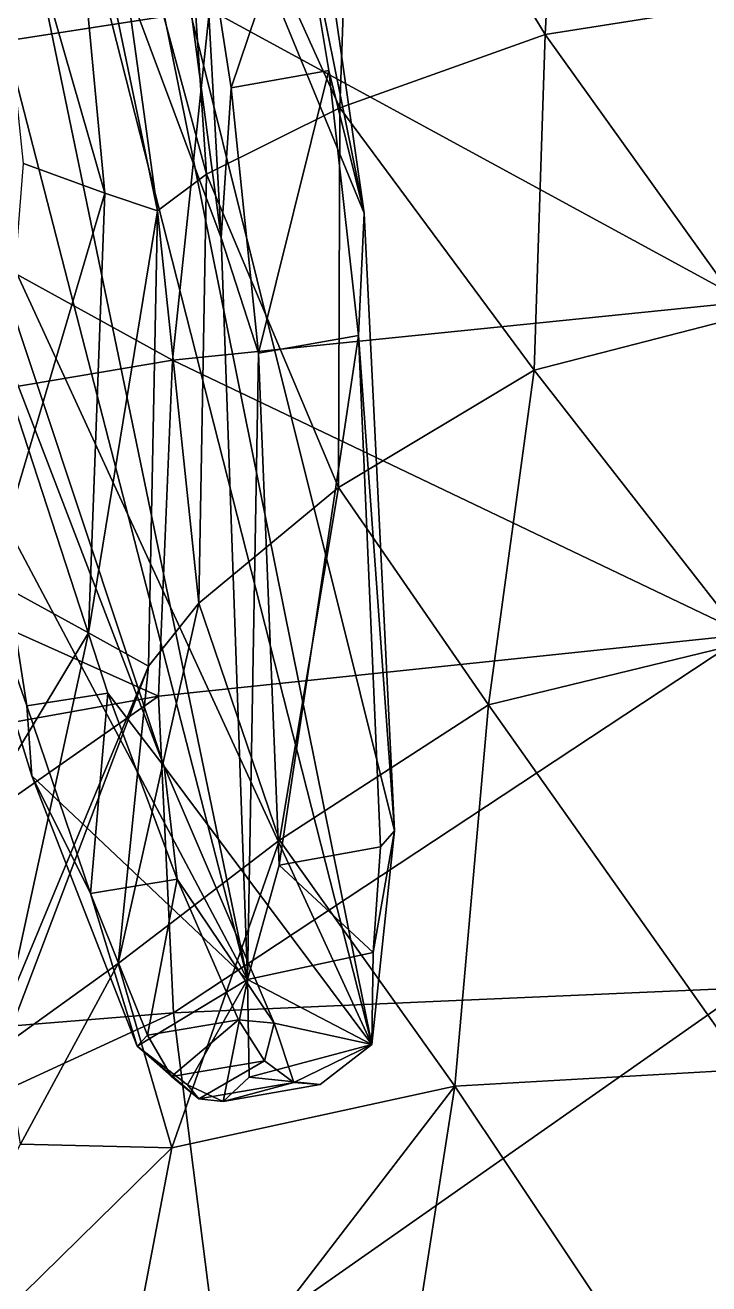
# Model space of a CAD drawing. Extents: x -1.1 to 1.1, y -3.78 to 5.59.
# Drawn here: x -0.421 to -0.022, y 0.304 to 1.039 of the extents above; entities that cross this region are included whole.
import ezdxf

# ---------------------------------------------------------------- set-up
doc = ezdxf.new("R2010")
doc.units = 0
doc.layers.add('STEGOSRS$LWO', color=1, linetype='CONTINUOUS')

msp = doc.modelspace()

# ---------------------------------------------------------------- linework, layer by layer
at = {"layer": 'STEGOSRS$LWO'}
for points in [[(-0.46108, 0.96934, 4.04246), (-0.21888, 0.44364, 3.48794), (-0.47927, 1.46554, 3.81535)], [(-0.47927, 1.46554, 3.81535), (-0.21888, 0.44364, 3.48794), (-0.40619, 1.37274, 3.58354)], [(-0.50509, 0.88407, 3.9867), (-0.54205, 1.45445, 3.79911), (-0.29145, 0.48169, 3.38892)], [(-0.54205, 1.45445, 3.79911), (-0.4734, 1.35976, 3.55936), (-0.29145, 0.48169, 3.38892)], [(-0.27677, 1.30179, 3.15818), (-0.40619, 1.37274, 3.58354), (-0.22329, 0.92892, 3.20667)], [(-0.22329, 0.92892, 3.20667), (-0.40619, 1.37274, 3.58354), (-0.20548, 0.56844, 3.36779)], [(-0.20548, 0.56844, 3.36779), (-0.40619, 1.37274, 3.58354), (-0.21888, 0.44364, 3.48794)], [(-0.35615, 1.28718, 3.13701), (-0.30686, 0.91446, 3.18238), (-0.4734, 1.35976, 3.55936)], [(-0.30686, 0.91446, 3.18238), (-0.29145, 0.48169, 3.38892), (-0.4734, 1.35976, 3.55936)], [(-0.27677, 1.30179, 3.15818), (-0.22329, 0.92892, 3.20667), (-0.26171, 1.1184, 3.17112)], [(-0.30686, 0.91446, 3.18238), (-0.35615, 1.28718, 3.13701), (-0.31746, 1.10877, 3.15531)], [(-0.10699, 1.23223, 1.5887), (-0.11753, 1.03303, 1.51388), (-0.22957, 1.21728, 1.62275)], [(0, 1.05164, 1.49757), (-0.11753, 1.03303, 1.51388), (-0.10699, 1.23223, 1.5887)], [(-0.62066, 1.00022, 2.93404), (-0.31359, 1.0476, 3.16647), (-0.56274, 1.2133, 2.87026)], [(-0.22957, 1.21728, 1.62275), (-0.23745, 0.99034, 1.55101), (-0.33206, 1.19982, 1.66382)], [(-0.11753, 1.03303, 1.51388), (-0.23745, 0.99034, 1.55101), (-0.22957, 1.21728, 1.62275)], [(-0.33206, 1.19982, 1.66382), (-0.31527, 0.95165, 1.58765), (-0.37967, 1.18971, 1.69008)], [(-0.23745, 0.99034, 1.55101), (-0.31527, 0.95165, 1.58765), (-0.33206, 1.19982, 1.66382)], [(-0.39854, 1.19274, 1.65466), (-0.37465, 0.94053, 1.57852), (-0.44632, 1.18907, 1.57167)], [(-0.37967, 1.18971, 1.69008), (-0.34395, 0.93027, 1.60003), (-0.39854, 1.19274, 1.65466)], [(-0.34395, 0.93027, 1.60003), (-0.37465, 0.94053, 1.57852), (-0.39854, 1.19274, 1.65466)], [(-0.37465, 0.94053, 1.57852), (-0.42219, 0.95779, 1.52469), (-0.44632, 1.18907, 1.57167)], [(-0.31527, 0.95165, 1.58765), (-0.34395, 0.93027, 1.60003), (-0.37967, 1.18971, 1.69008)], [(-0.30089, 1.00202, 3.15979), (-0.31746, 1.10877, 3.15531), (-0.26171, 1.1184, 3.17112)], [(-0.24385, 1.012, 3.1762), (-0.30089, 1.00202, 3.15979), (-0.26171, 1.1184, 3.17112)], [(-0.24385, 1.012, 3.1762), (-0.26171, 1.1184, 3.17112), (-0.22329, 0.92892, 3.20667)], [(-0.30089, 1.00202, 3.15979), (-0.30686, 0.91446, 3.18238), (-0.31746, 1.10877, 3.15531)], [(0, 1.07631, 3.3028), (-0.31359, 1.0476, 3.16647), (0, 0.87699, 3.38497)], [(0, 1.05164, 1.49757), (0, 0.86917, 1.40964), (-0.11753, 1.03303, 1.51388)], [(-0.31359, 1.0476, 3.16647), (-0.62066, 1.00022, 2.93404), (-0.3352, 0.84302, 3.22261)], [(-0.3352, 0.84302, 3.22261), (0, 0.87699, 3.38497), (-0.31359, 1.0476, 3.16647)], [(-0.11753, 1.03303, 1.51388), (-0.124, 0.83725, 1.44097), (-0.23745, 0.99034, 1.55101)], [(0, 0.86917, 1.40964), (-0.124, 0.83725, 1.44097), (-0.11753, 1.03303, 1.51388)], [(-0.30089, 1.00202, 3.15979), (-0.24385, 1.012, 3.1762), (-0.28489, 0.84718, 3.19645)], [(-0.22663, 0.85751, 3.21342), (-0.28489, 0.84718, 3.19645), (-0.24385, 1.012, 3.1762)], [(-0.22663, 0.85751, 3.21342), (-0.24385, 1.012, 3.1762), (-0.22329, 0.92892, 3.20667)], [(-0.65912, 0.78833, 2.9548), (-0.3352, 0.84302, 3.22261), (-0.62066, 1.00022, 2.93404)], [(-0.28489, 0.84718, 3.19645), (-0.30686, 0.91446, 3.18238), (-0.30089, 1.00202, 3.15979)], [(-0.23745, 0.99034, 1.55101), (-0.23829, 0.76875, 1.51157), (-0.31527, 0.95165, 1.58765)], [(-0.124, 0.83725, 1.44097), (-0.23829, 0.76875, 1.51157), (-0.23745, 0.99034, 1.55101)], [(-0.34008, 0.60596, 3.80525), (-0.46108, 0.96934, 4.04246), (-0.46592, 0.93379, 4.03103)], [(-0.34008, 0.60596, 3.80525), (-0.21888, 0.44364, 3.48794), (-0.46108, 0.96934, 4.04246)], [(-0.42219, 0.95779, 1.52469), (-0.37465, 0.94053, 1.57852), (-0.44146, 0.71527, 1.54431)], [(-0.31527, 0.95165, 1.58765), (-0.31991, 0.70121, 1.58517), (-0.34395, 0.93027, 1.60003)], [(-0.23829, 0.76875, 1.51157), (-0.31991, 0.70121, 1.58517), (-0.31527, 0.95165, 1.58765)], [(-0.38425, 0.68401, 1.59918), (-0.44146, 0.71527, 1.54431), (-0.37465, 0.94053, 1.57852)], [(-0.37465, 0.94053, 1.57852), (-0.34395, 0.93027, 1.60003), (-0.38425, 0.68401, 1.59918)], [(-0.50509, 0.88407, 3.9867), (-0.42026, 0.6413, 3.83599), (-0.46592, 0.93379, 4.03103)], [(-0.37299, 0.64873, 3.84819), (-0.34008, 0.60596, 3.80525), (-0.46592, 0.93379, 4.03103)], [(-0.37299, 0.64873, 3.84819), (-0.46592, 0.93379, 4.03103), (-0.42026, 0.6413, 3.83599)], [(-0.34927, 0.66452, 1.62476), (-0.38425, 0.68401, 1.59918), (-0.34395, 0.93027, 1.60003)], [(-0.31991, 0.70121, 1.58517), (-0.34927, 0.66452, 1.62476), (-0.34395, 0.93027, 1.60003)], [(-0.22329, 0.92892, 3.20667), (-0.20548, 0.56844, 3.36779), (-0.22663, 0.85751, 3.21342)], [(-0.29145, 0.48169, 3.38892), (-0.30686, 0.91446, 3.18238), (-0.28489, 0.84718, 3.19645)], [(-0.42026, 0.6413, 3.83599), (-0.50509, 0.88407, 3.9867), (-0.41728, 0.60038, 3.79019)], [(-0.41728, 0.60038, 3.79019), (-0.50509, 0.88407, 3.9867), (-0.29145, 0.48169, 3.38892)], [(0, 0.87699, 3.38497), (-0.3352, 0.84302, 3.22261), (0, 0.68292, 3.44076)], [(0, 0.86917, 1.40964), (0, 0.67849, 1.33402), (-0.124, 0.83725, 1.44097)], [(-0.27286, 0.54841, 3.33551), (-0.28489, 0.84718, 3.19645), (-0.22663, 0.85751, 3.21342)], [(-0.2137, 0.559, 3.35291), (-0.27286, 0.54841, 3.33551), (-0.22663, 0.85751, 3.21342)], [(-0.2137, 0.559, 3.35291), (-0.22663, 0.85751, 3.21342), (-0.20548, 0.56844, 3.36779)], [(-0.27286, 0.54841, 3.33551), (-0.29145, 0.48169, 3.38892), (-0.28489, 0.84718, 3.19645)], [(-0.3352, 0.84302, 3.22261), (-0.65912, 0.78833, 2.9548), (-0.34332, 0.6469, 3.25095)], [(-0.34332, 0.6469, 3.25095), (0, 0.68292, 3.44076), (-0.3352, 0.84302, 3.22261)], [(-0.124, 0.83725, 1.44097), (-0.15062, 0.642, 1.39204), (-0.23829, 0.76875, 1.51157)], [(-0.15062, 0.642, 1.39204), (-0.124, 0.83725, 1.44097), (0, 0.67849, 1.33402)], [(-0.66352, 0.58953, 2.92816), (-0.34332, 0.6469, 3.25095), (-0.65912, 0.78833, 2.9548)], [(-0.23829, 0.76875, 1.51157), (-0.27276, 0.563, 1.50487), (-0.31991, 0.70121, 1.58517)], [(-0.15062, 0.642, 1.39204), (-0.27276, 0.563, 1.50487), (-0.23829, 0.76875, 1.51157)], [(-0.44146, 0.71527, 1.54431), (-0.38425, 0.68401, 1.59918), (-0.48765, 0.51253, 1.59663)], [(-0.31991, 0.70121, 1.58517), (-0.3669, 0.49088, 1.62584), (-0.34927, 0.66452, 1.62476)], [(-0.27276, 0.563, 1.50487), (-0.3669, 0.49088, 1.62584), (-0.31991, 0.70121, 1.58517)], [(-0.4316, 0.46666, 1.67074), (-0.48765, 0.51253, 1.59663), (-0.38425, 0.68401, 1.59918)], [(-0.38425, 0.68401, 1.59918), (-0.34927, 0.66452, 1.62476), (-0.4316, 0.46666, 1.67074)], [(-0.34332, 0.6469, 3.25095), (-0.33462, 0.46216, 3.2908), (0, 0.68292, 3.44076)], [(0, 0.47666, 3.47394), (0, 0.68292, 3.44076), (-0.33462, 0.46216, 3.2908)], [(0, 0.67849, 1.33402), (0, 0.42902, 1.2534), (-0.15062, 0.642, 1.39204)], [(-0.43307, 0.44333, 1.69505), (-0.4316, 0.46666, 1.67074), (-0.34927, 0.66452, 1.62476)], [(-0.3669, 0.49088, 1.62584), (-0.43307, 0.44333, 1.69505), (-0.34927, 0.66452, 1.62476)], [(-0.66352, 0.58953, 2.92816), (-0.64391, 0.43713, 2.9382), (-0.34332, 0.6469, 3.25095)], [(-0.33462, 0.46216, 3.2908), (-0.34332, 0.6469, 3.25095), (-0.64391, 0.43713, 2.9382)], [(-0.42026, 0.6413, 3.83599), (-0.38301, 0.53189, 3.7545), (-0.37299, 0.64873, 3.84819)], [(-0.33256, 0.5401, 3.76801), (-0.37299, 0.64873, 3.84819), (-0.38301, 0.53189, 3.7545)], [(-0.33256, 0.5401, 3.76801), (-0.34008, 0.60596, 3.80525), (-0.37299, 0.64873, 3.84819)], [(-0.38301, 0.53189, 3.7545), (-0.42026, 0.6413, 3.83599), (-0.41728, 0.60038, 3.79019)], [(-0.15062, 0.642, 1.39204), (-0.17038, 0.41929, 1.32065), (-0.27276, 0.563, 1.50487)], [(-0.17038, 0.41929, 1.32065), (-0.15062, 0.642, 1.39204), (0, 0.42902, 1.2534)], [(-0.27588, 0.4561, 3.67137), (-0.34008, 0.60596, 3.80525), (-0.33256, 0.5401, 3.76801)], [(-0.27588, 0.4561, 3.67137), (-0.21888, 0.44364, 3.48794), (-0.34008, 0.60596, 3.80525)], [(-0.41728, 0.60038, 3.79019), (-0.35583, 0.4428, 3.64948), (-0.38301, 0.53189, 3.7545)], [(-0.35583, 0.4428, 3.64948), (-0.41728, 0.60038, 3.79019), (-0.29145, 0.48169, 3.38892)], [(-0.20548, 0.56844, 3.36779), (-0.21888, 0.44364, 3.48794), (-0.21805, 0.49746, 3.40509)], [(-0.2137, 0.559, 3.35291), (-0.20548, 0.56844, 3.36779), (-0.21805, 0.49746, 3.40509)], [(-0.27276, 0.563, 1.50487), (-0.33555, 0.38334, 1.49183), (-0.3669, 0.49088, 1.62584)], [(-0.17038, 0.41929, 1.32065), (-0.33555, 0.38334, 1.49183), (-0.27276, 0.563, 1.50487)], [(-0.2137, 0.559, 3.35291), (-0.21805, 0.49746, 3.40509), (-0.27286, 0.54841, 3.33551)], [(-0.29145, 0.48169, 3.38892), (-0.27286, 0.54841, 3.33551), (-0.21805, 0.49746, 3.40509)], [(-0.38301, 0.53189, 3.7545), (-0.3498, 0.44908, 3.67733), (-0.33256, 0.5401, 3.76801)], [(-0.29662, 0.45801, 3.692), (-0.33256, 0.5401, 3.76801), (-0.3498, 0.44908, 3.67733)], [(-0.29662, 0.45801, 3.692), (-0.27588, 0.4561, 3.67137), (-0.33256, 0.5401, 3.76801)], [(-0.3498, 0.44908, 3.67733), (-0.38301, 0.53189, 3.7545), (-0.35583, 0.4428, 3.64948)], [(-0.21805, 0.49746, 3.40509), (-0.21888, 0.44364, 3.48794), (-0.29145, 0.48169, 3.38892)], [(-0.3669, 0.49088, 1.62584), (-0.42392, 0.38546, 1.64458), (-0.43307, 0.44333, 1.69505)], [(-0.33555, 0.38334, 1.49183), (-0.42392, 0.38546, 1.64458), (-0.3669, 0.49088, 1.62584)], [(-0.32636, 0.42017, 3.55413), (-0.35583, 0.4428, 3.64948), (-0.29145, 0.48169, 3.38892)], [(-0.32636, 0.42017, 3.55413), (-0.29145, 0.48169, 3.38892), (-0.30567, 0.41045, 3.53717)], [(-0.2905, 0.4246, 3.47373), (-0.30567, 0.41045, 3.53717), (-0.29145, 0.48169, 3.38892)], [(-0.2905, 0.4246, 3.47373), (-0.29145, 0.48169, 3.38892), (-0.21888, 0.44364, 3.48794)], [(-0.33462, 0.46216, 3.2908), (-0.30889, 0.26018, 3.33031), (0, 0.47666, 3.47394)], [(0, 0.26813, 3.48456), (0, 0.47666, 3.47394), (-0.30889, 0.26018, 3.33031)], [(-0.30889, 0.26018, 3.33031), (-0.33462, 0.46216, 3.2908), (-0.80343, 0.24604, 2.87511)], [(-0.64391, 0.43713, 2.9382), (-0.80343, 0.24604, 2.87511), (-0.33462, 0.46216, 3.2908)], [(-0.3498, 0.44908, 3.67733), (-0.3358, 0.42491, 3.6394), (-0.29662, 0.45801, 3.692)], [(-0.28149, 0.43414, 3.65456), (-0.29662, 0.45801, 3.692), (-0.3358, 0.42491, 3.6394)], [(-0.29662, 0.45801, 3.692), (-0.28149, 0.43414, 3.65456), (-0.27588, 0.4561, 3.67137)], [(-0.28149, 0.43414, 3.65456), (-0.26426, 0.42158, 3.60378), (-0.27588, 0.4561, 3.67137)], [(-0.21888, 0.44364, 3.48794), (-0.27588, 0.4561, 3.67137), (-0.26426, 0.42158, 3.60378)], [(-0.3498, 0.44908, 3.67733), (-0.35583, 0.4428, 3.64948), (-0.3358, 0.42491, 3.6394)], [(-0.3358, 0.42491, 3.6394), (-0.35583, 0.4428, 3.64948), (-0.31983, 0.412, 3.58805)], [(-0.35583, 0.4428, 3.64948), (-0.32636, 0.42017, 3.55413), (-0.31983, 0.412, 3.58805)], [(-0.249, 0.42033, 3.55341), (-0.2905, 0.4246, 3.47373), (-0.21888, 0.44364, 3.48794)], [(-0.249, 0.42033, 3.55341), (-0.21888, 0.44364, 3.48794), (-0.26426, 0.42158, 3.60378)], [(-0.3358, 0.42491, 3.6394), (-0.31983, 0.412, 3.58805), (-0.28149, 0.43414, 3.65456)], [(-0.26426, 0.42158, 3.60378), (-0.28149, 0.43414, 3.65456), (-0.31983, 0.412, 3.58805)], [(0, 0.42902, 1.2534), (0, 0.16459, 1.17286), (-0.17038, 0.41929, 1.32065)], [(-0.33555, 0.38334, 1.49183), (-0.17038, 0.41929, 1.32065), (-0.38104, 0.14512, 1.4021)], [(-0.20987, 0.16671, 1.24553), (-0.38104, 0.14512, 1.4021), (-0.17038, 0.41929, 1.32065)], [(-0.30567, 0.41045, 3.53717), (-0.31983, 0.412, 3.58805), (-0.32636, 0.42017, 3.55413)], [(-0.31983, 0.412, 3.58805), (-0.30567, 0.41045, 3.53717), (-0.26426, 0.42158, 3.60378)], [(-0.30567, 0.41045, 3.53717), (-0.2905, 0.4246, 3.47373), (-0.249, 0.42033, 3.55341)], [(-0.249, 0.42033, 3.55341), (-0.26426, 0.42158, 3.60378), (-0.30567, 0.41045, 3.53717)], [(-0.20987, 0.16671, 1.24553), (-0.17038, 0.41929, 1.32065), (0, 0.16459, 1.17286)], [(-0.42392, 0.38546, 1.64458), (-0.33555, 0.38334, 1.49183), (-0.5199, 0.2027, 1.61076)], [(-0.38104, 0.14512, 1.4021), (-0.5199, 0.2027, 1.61076), (-0.33555, 0.38334, 1.49183)]]:
    msp.add_3dface(points, dxfattribs=at)

doc.saveas('drawing.dxf')
